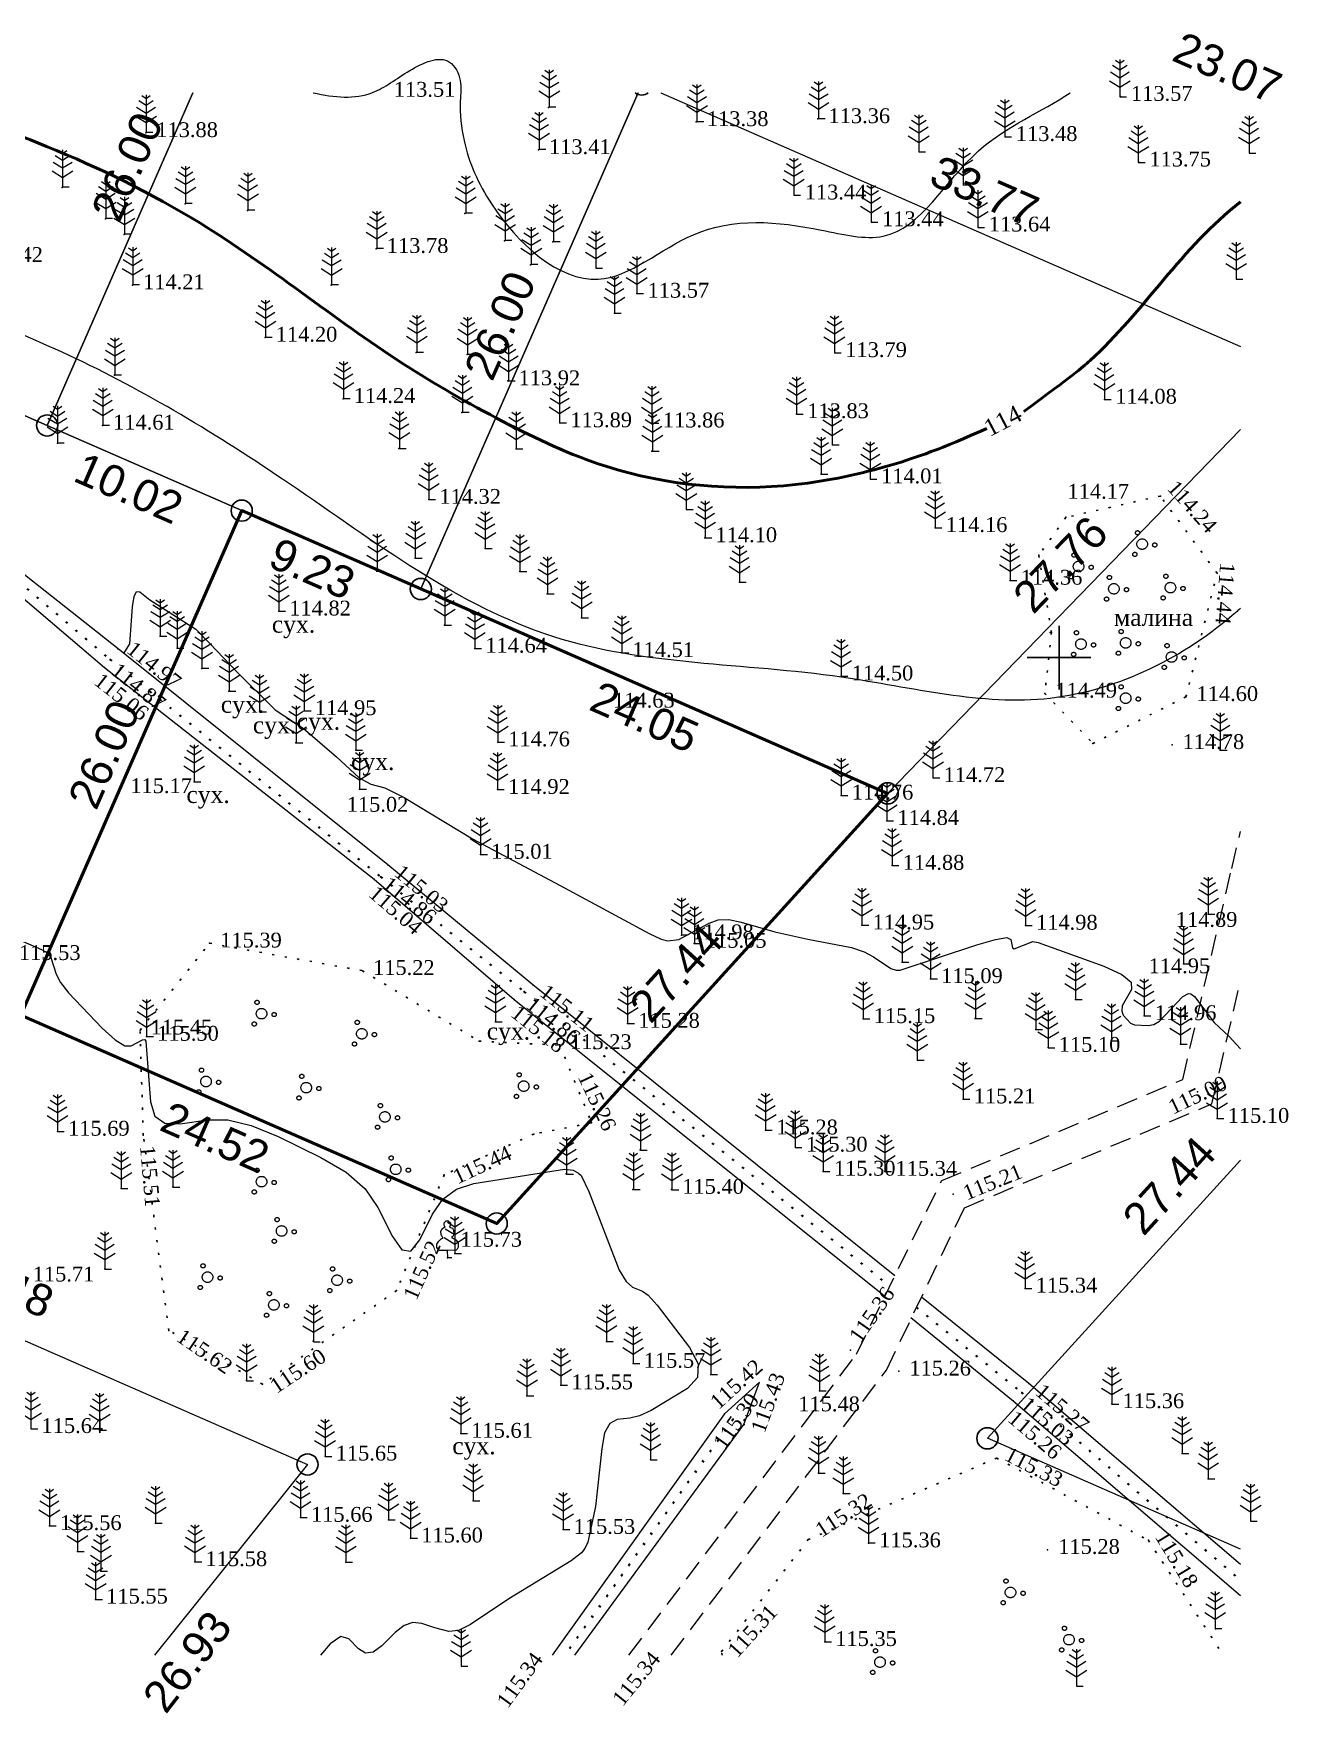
# Model space of a CAD drawing. Header units: millimetres. Extents: x 5405571.6 to 5405660.8, y 5525000.2 to 5525079.5.
# Drawn here: x 5405601.6 to 5405660.8, y 5525000.2 to 5525079.5 of the extents above; entities that cross this region are included whole.
import ezdxf
from ezdxf.enums import TextEntityAlignment as Align

# ---------------------------------------------------------------- set-up
doc = ezdxf.new("R2010")
doc.units = ezdxf.units.MM
for name, pattern in [('DASHEDX2', [1.5, 1, -0.5]), ('HIDDEN', [0.5, 0, -0.5]), ('суцільна', [50, 50, 0])]:
    doc.linetypes.add(name, pattern=pattern)
for name, color, linetype, lineweight in [('11900000', 1, 'Continuous', 30), ('Контур', 7, 'HIDDEN', 30), ('рельеф', 7, 'Continuous', 0), ('ТОЧКИ', 7, 'Continuous', 30), ('усл. знак', 7, 'суцільна', 20)]:
    doc.layers.add(name, color=color, linetype=linetype, lineweight=lineweight)
for name, color, linetype in [('горизонтали', 42, 'Continuous'), ('дороги', 7, 'Continuous'), ('Ділянки_Межі', 10, 'Continuous'), ('надписи', 7, 'Continuous'), ('отметки', 7, 'Continuous'), ('промеры', 185, 'Continuous'), ('Растительность', 7, 'Continuous')]:
    doc.layers.add(name, color=color, linetype=linetype)
doc.styles.get("Standard").update_dxf_attribs({"font": 'arial.ttf'})
doc.styles.add('times', font='times.ttf')
doc.linetypes.add('канава 0', pattern='A,0.9,0,["|",Standard,S=0.25,R=0,X=0,Y=0],0.1', length=1)

# ---------------------------------------------------------------- blocks, each defined once
blk = doc.blocks.new('A$C51FE15A3')
at = {"layer": 'Растительность', "color": 94, "lineweight": 0}
for points in [[(-0.201, 1.726), (0, 1.584), (0.201, 1.726)], [(0, 1.75), (0, 0), (0.319, 0)], [(-0.447, 1.172), (0, 0.895), (0.447, 1.172)], [(-0.343, 1.489), (0, 1.267), (0.343, 1.489)], [(-0.493, 0.753), (0, 0.444), (0.493, 0.753)]]:
    blk.add_lwpolyline(points, dxfattribs=at)
blk = doc.blocks.new('A$C2ACB5305')
at = {"layer": 'Растительность'}
blk.add_lwpolyline([(0.2, 0), (0.2, 0), (0, 0), (0, 0.35), (-0.4, 0.35), (-0.5, 0.5), (-0.5, 0.65), (-0.4, 0.8), (-0.3, 0.9), (-0.2, 0.95), (-0.25, 1), (-0.3, 1.1), (-0.3, 1.25), (-0.25, 1.35), (-0.15, 1.45), (-0.1, 1.45), (-0.15, 1.55), (-0.15, 1.65), (-0.05, 1.75), (0.05, 1.75), (0.15, 1.65), (0.15, 1.55), (0.1, 1.45), (0.25, 1.4), (0.3, 1.3), (0.3, 1.1), (0.25, 1), (0.2, 0.95), (0.4, 0.85), (0.5, 0.7), (0.5, 0.5), (0.45, 0.4), (0.4, 0.35), (0, 0.35)], dxfattribs=at)
blk = doc.blocks.new('A$C72385B22')
at = {"layer": 'усл. знак'}
for centre, radius in [((0, 0), 0.625), ((-0.02, 1.49), 0.25), ((-1.29, -0.64), 0.25), ((1.28, -0.76), 0.25)]:
    blk.add_circle(centre, radius, dxfattribs=at)

msp = doc.modelspace()

# ---------------------------------------------------------------- linework, layer by layer
at = {"layer": '11900000', "color": 7}
for points in [[(5405650, 5525048.5, 0), (5405650, 5525051.5, 0)], [(5405650, 5525048.5, 0), (5405650, 5525051.5, 0)], [(5405648.5, 5525050, 0), (5405651.5, 5525050, 0)], [(5405648.5, 5525050, 0), (5405651.5, 5525050, 0)]]:
    msp.add_polyline3d(points, dxfattribs=at)
at = {"layer": 'горизонтали', "color": 32}
for points in [[(5405605.858, 5525050.195, 113.66), (5405606.147, 5525050.652, 115), (5405606.267, 5525052.402, 115), (5405606.347, 5525052.892, 115), (5405606.457, 5525053.122, 115), (5405606.617, 5525053.112, 115), (5405607.097, 5525052.732, 115), (5405609.257, 5525051.352, 115), (5405609.927, 5525050.662, 115), (5405611.217, 5525049.312, 115), (5405613.007, 5525047.532, 115), (5405614.327, 5525046.672, 115), (5405615.907, 5525045.312, 115), (5405616.977, 5525044.332, 115), (5405617.527, 5525044.032, 115), (5405618.187, 5525043.862, 115), (5405619.097, 5525043.402, 115), (5405622.317, 5525041.452, 115), (5405626.457, 5525039.242, 115), (5405630.657, 5525036.972, 115), (5405631.227, 5525036.712, 115), (5405631.537, 5525036.632, 115), (5405632.057, 5525036.702, 115), (5405633.487, 5525037.472, 115), (5405633.907, 5525037.622, 115), (5405634.417, 5525037.642, 115), (5405634.997, 5525037.522, 115), (5405636.587, 5525037.052, 115), (5405638.147, 5525036.712, 115), (5405640.207, 5525036.312, 115), (5405640.807, 5525036.112, 115), (5405641.237, 5525035.882, 115), (5405642.067, 5525035.332, 115), (5405642.307, 5525035.242, 115), (5405642.497, 5525035.252, 115), (5405646.127, 5525036.452, 115), (5405647.007, 5525036.702, 115), (5405647.537, 5525036.792, 115), (5405647.727, 5525036.702, 115), (5405647.797, 5525036.302, 115), (5405647.877, 5525036.252, 115), (5405648.767, 5525036.602, 115), (5405649.017, 5525036.562, 115), (5405652.107, 5525035.442, 115), (5405652.967, 5525035.052, 115), (5405653.397, 5525034.682, 115), (5405653.417, 5525034.342, 115), (5405652.987, 5525033.562, 115), (5405652.957, 5525033.312, 115), (5405653.027, 5525033.122, 115), (5405653.377, 5525032.742, 115), (5405653.567, 5525032.662, 115), (5405654.207, 5525032.632, 115), (5405654.477, 5525032.682, 115), (5405654.747, 5525032.842, 115), (5405655.837, 5525034.002, 115), (5405656.107, 5525034.152, 115), (5405656.227, 5525034.132, 115), (5405656.387, 5525034.002, 115), (5405657.327, 5525032.782, 115), (5405658.037, 5525032.112, 115), (5405658.569, 5525031.537, 115)], [(5405600.747, 5525036.762, 115.5), (5405601.977, 5525036.232, 115.5), (5405602.227, 5525036.082, 115.5), (5405602.417, 5525035.852, 115.5), (5405602.677, 5525035.062, 115.5), (5405602.867, 5525034.672, 115.5), (5405603.257, 5525034.172, 115.5), (5405604.847, 5525032.512, 115.5), (5405605.457, 5525031.962, 115.5), (5405605.907, 5525031.682, 115.5), (5405606.207, 5525031.682, 115.5), (5405606.747, 5525031.962, 115.5), (5405606.857, 5525031.972, 115.5), (5405606.907, 5525031.892, 115.5), (5405607.127, 5525029.032, 115.5), (5405607.327, 5525028.362, 115.5), (5405607.797, 5525028.022, 115.5), (5405608.527, 5525027.992, 115.5), (5405609.827, 5525028.182, 115.5), (5405610.777, 5525028.182, 115.5), (5405611.877, 5525027.922, 115.5), (5405613.147, 5525027.392, 115.5), (5405615.157, 5525026.412, 115.5), (5405616.357, 5525025.712, 115.5), (5405617.257, 5525024.922, 115.5), (5405617.857, 5525024.042, 115.5), (5405618.537, 5525022.672, 115.5), (5405618.987, 5525022.042, 115.5), (5405619.407, 5525021.992, 115.5), (5405619.827, 5525022.512, 115.5), (5405620.427, 5525023.732, 115.5), (5405620.917, 5525024.432, 115.5), (5405621.567, 5525024.912, 115.5), (5405622.377, 5525025.172, 115.5), (5405626.657, 5525025.862, 115.5), (5405627.077, 5525025.812, 115.5), (5405627.317, 5525025.672, 115.5), (5405627.447, 5525025.552, 115.5), (5405627.807, 5525024.802, 115.5), (5405629.237, 5525021.092, 115.5), (5405629.577, 5525020.552, 115.5), (5405629.867, 5525020.292, 115.5), (5405630.337, 5525020.102, 115.5), (5405630.607, 5525019.902, 115.5), (5405631.027, 5525019.442, 115.5), (5405632.557, 5525017.442, 115.5), (5405632.967, 5525016.662, 115.5), (5405632.937, 5525016.022, 115.5), (5405632.467, 5525015.502, 115.5), (5405630.757, 5525014.462, 115.5), (5405630.207, 5525014.212, 115.5), (5405629.747, 5525014.102, 115.5), (5405629.147, 5525014.032, 115.5), (5405628.797, 5525013.852, 115.5), (5405628.547, 5525013.402, 115.5), (5405628.417, 5525012.672, 115.5), (5405628.117, 5525009.932, 115.5), (5405627.767, 5525008.252, 115.5), (5405627.627, 5525007.952, 115.5), (5405627.467, 5525007.752, 115.5), (5405626.977, 5525007.362, 115.5), (5405624.037, 5525005.572, 115.5), (5405622.227, 5525004.362, 115.5), (5405621.657, 5525004.082, 115.5), (5405621.197, 5525004.032, 115.5), (5405620.537, 5525004.202, 115.5), (5405619.927, 5525004.412, 115.5), (5405619.507, 5525004.462, 115.5), (5405619.097, 5525004.322, 115.5), (5405618.667, 5525003.992, 115.5), (5405618.037, 5525003.362, 115.5), (5405617.627, 5525003.062, 115.5), (5405617.267, 5525003.012, 115.5), (5405616.937, 5525003.212, 115.5), (5405616.477, 5525003.692, 115.5), (5405616.107, 5525003.802, 115.5), (5405615.597, 5525003.452, 115.5), (5405615.149, 5525002.915, 115.5)]]:
    msp.add_polyline3d(points, dxfattribs=at)
for points, knots in [([(5405614.803, 5525076.667), (5405615.801, 5525076.433), (5405617.467, 5525076.304), (5405619.173, 5525077.713), (5405621.142, 5525078.619), (5405621.851, 5525077.245), (5405621.667, 5525075.983), (5405621.913, 5525073.909), (5405623.382, 5525070.558), (5405627.966, 5525066.273), (5405632.949, 5525070.936), (5405637.681, 5525070.515), (5405642.96, 5525069.18), (5405645.502, 5525074.313), (5405649.199, 5525075.762), (5405650.522, 5525076.667)], [79.216151, 79.216151, 79.216151, 79.216151, 82.099779, 84.149114, 86.062416, 87.062094, 88.033351, 89.912561, 93.167404, 99.33852, 104.294488, 110.346143, 113.276217, 119.316155, 124.287395, 124.287395, 124.287395, 124.287395]), ([(5405658.569, 5525052.335), (5405658.514, 5525052.285), (5405656.031, 5525050.058), (5405649.548, 5525046.835), (5405638.531, 5525049.828), (5405625.45, 5525049.504), (5405614.394, 5525058.014), (5405601.736, 5525065.708), (5405589.757, 5525069.08), (5405581.325, 5525074.345), (5405577.105, 5525073.423), (5405575.758, 5525073.429)], [269.455629, 269.455629, 269.455629, 269.455629, 269.676307, 279.403048, 289.305425, 303.021124, 317.439079, 329.503827, 347.557694, 354.49476, 358.612752, 358.612752, 358.612752, 358.612752])]:
    msp.add_open_spline(points, degree=3, knots=knots, dxfattribs=at)
at = {"layer": 'горизонтали', "color": 32, "lineweight": 50}
for points, knots in [([(5405646.596, 5525060.824), (5405644.42, 5525059.847), (5405641.78, 5525058.919), (5405636.182, 5525057.703), (5405629.645, 5525058.281), (5405623.668, 5525061.118), (5405617.176, 5525064.825), (5405610.647, 5525070.228), (5405602.815, 5525074.043), (5405598.15, 5525075.667), (5405596.281, 5525076.667)], [283.669955, 283.669955, 283.669955, 283.669955, 287.256708, 291.904228, 300.8891, 306.194885, 311.670523, 323.305447, 331.392318, 337.808466, 337.808466, 337.808466, 337.808466]), ([(5405658.569, 5525071.513), (5405655.808, 5525069.381), (5405653.72, 5525065.858), (5405650.669, 5525063.336), (5405648.34, 5525061.614)], [266.367404, 266.367404, 266.367404, 266.367404, 276.685782, 278.277423, 278.277423, 278.277423, 278.277423])]:
    msp.add_open_spline(points, degree=3, knots=knots, dxfattribs=at)
at = {"layer": 'дороги', "color": 7, "linetype": 'DASHEDX2'}
for points, elevation in [([(5405640.447, 5525017.128), (5405644.466, 5525025.317), (5405655.841, 5525030.091), (5405658.149, 5525040.049), (5405658.569, 5525041.789)], 115.262), ([(5405641.853, 5525016.364), (5405645.536, 5525024.031), (5405657.215, 5525028.933), (5405658.569, 5525034.777)], 115.262), ([(5405629.701, 5525002.915), (5405640.447, 5525017.128)], 115.341), ([(5405631.7, 5525002.915), (5405641.853, 5525016.364)], 115.341)]:
    msp.add_lwpolyline(points, dxfattribs=dict(at, elevation=elevation))
at = {"layer": 'Ділянки_Межі'}
for points in [[(5405609.12, 5525076.667), (5405602.244, 5525060.961), (5405593.82, 5525064.649), (5405584.621, 5525068.677)], [(5405630.133, 5525076.667), (5405619.878, 5525053.241), (5405611.427, 5525056.941), (5405602.244, 5525060.961)], [(5405602.244, 5525060.961), (5405609.12, 5525076.667)], [(5405619.878, 5525053.241), (5405630.133, 5525076.667)], [(5405631.2, 5525076.667), (5405658.569, 5525064.685)], [(5405658.569, 5525060.764), (5405641.912, 5525043.594), (5405619.878, 5525053.241)]]:
    msp.add_lwpolyline(points, dxfattribs=at)
at = {"layer": 'Ділянки_Межі', "lineweight": 25}
for points in [[(5405631.2, 5525076.667), (5405658.569, 5525064.685)], [(5405658.569, 5525060.764), (5405641.912, 5525043.594), (5405623.462, 5525023.289), (5405601, 5525033.124), (5405583.377, 5525040.839), (5405575.825, 5525044.145)], [(5405575.825, 5525028.862), (5405584.781, 5525024.941), (5405614.533, 5525011.916), (5405607.304, 5525002.915)], [(5405658.569, 5525007.919), (5405646.62, 5525013.151), (5405658.569, 5525026.283)]]:
    msp.add_lwpolyline(points, dxfattribs=at)
at = {"layer": 'Ділянки_Межі'}
msp.add_lwpolyline([(5405583.377, 5525040.839), (5405593.82, 5525064.649), (5405602.244, 5525060.961), (5405611.427, 5525056.941), (5405601, 5525033.124)], close=True, dxfattribs=at)
at = {"layer": 'Ділянки_Межі', "lineweight": 50}
msp.add_lwpolyline([(5405601, 5525033.124), (5405611.427, 5525056.941), (5405619.878, 5525053.241), (5405641.912, 5525043.594), (5405623.462, 5525023.289)], close=True, dxfattribs=at)
at = {"layer": 'Ділянки_Межі', "lineweight": 0}
for points in [[(5405646.62, 5525013.151), (5405658.569, 5525026.283)], [(5405575.825, 5525004.486), (5405584.781, 5525024.941), (5405614.533, 5525011.916), (5405607.304, 5525002.915)], [(5405658.569, 5525007.919), (5405646.62, 5525013.151)]]:
    msp.add_lwpolyline(points, dxfattribs=at)
at = {"layer": 'Контур', "color": 7, "linetype": 'HIDDEN'}
for points, elevation in [([(5405655.99, 5525048.15), (5405657.46, 5525053.99), (5405654.78, 5525057.63), (5405650.32, 5525056.62), (5405649.04, 5525054.83), (5405649.644, 5525051.19), (5405649.33, 5525048.31), (5405651.6, 5525045.95), (5405655.99, 5525048.15)], 114.6), ([(5405627.94, 5525028.04), (5405625.206, 5525027.511), (5405620.98, 5525025.587), (5405618.736, 5525020.123), (5405612.406, 5525015.709), (5405607.98, 5525018.24), (5405606.782, 5525027.459), (5405606.627, 5525032.415), (5405609.911, 5525036.519), (5405617.124, 5525035.224)], 115.223), ([(5405617.124, 5525035.224), (5405622.63, 5525031.895), (5405626.44, 5525031.71)], 115.223), ([(5405626.44, 5525031.71), (5405627.94, 5525028.04)], 115.223), ([(5405634.108, 5525002.915), (5405634.072, 5525003.089), (5405638.166, 5525008.37), (5405647.059, 5525012.221)], 115.325), ([(5405647.059, 5525012.221), (5405654.217, 5525008.337), (5405657.751, 5525002.915)], 115.325)]:
    msp.add_lwpolyline(points, dxfattribs=dict(at, elevation=elevation))
at = {"layer": 'отметки', "color": 7}
for p in [(5405625.909, 5525075.969, 113.357), (5405652.895, 5525076.483, 113.566), (5405632.879, 5525075.292, 113.38), (5405638.62, 5525075.432, 113.362), (5405606.895, 5525074.772, 113.876), (5405647.461, 5525074.587, 113.477), (5405625.428, 5525073.97, 113.409), (5405643.406, 5525073.878, 113.465), (5405653.762, 5525073.385, 113.751), (5405602.959, 5525072.186, 114.072), (5405637.497, 5525071.829, 113.445), (5405645.499, 5525072.32, 113.561), (5405608.756, 5525071.419, 114.006), (5405611.7, 5525071.112, 113.907), (5405604.998, 5525070.718, 114.104), (5405621.96, 5525070.97, 113.527), (5405641.148, 5525070.567, 113.439), (5405646.185, 5525070.316, 113.641), (5405605.879, 5525069.974, 114.126), (5405623.821, 5525069.673, 113.556), (5405626.104, 5525069.626, 113.447), (5405617.774, 5525069.304, 113.784), (5405625.057, 5525068.545, 113.614), (5405628.153, 5525068.395, 113.41), (5405658.375, 5525067.864, 114.077), (5405606.27, 5525067.59, 114.207), (5405615.646, 5525067.587, 113.918), (5405630.082, 5525067.193, 113.572), (5405629.028, 5525066.261, 113.644), (5405612.533, 5525065.116, 114.198), (5405619.659, 5525064.402, 113.95), (5405622.062, 5525064.312, 113.836), (5405639.412, 5525064.389, 113.795), (5405605.429, 5525063.333, 114.44), (5405623.991, 5525063.06, 113.922), (5405616.213, 5525062.223, 114.236), (5405621.819, 5525061.58, 114.014), (5405652.152, 5525062.189, 114.079), (5405604.855, 5525060.965, 114.614), (5405626.439, 5525061.078, 113.893), (5405630.802, 5525061.068, 113.865), (5405637.617, 5525061.505, 113.834), (5405602.728, 5525060.13, 114.77), (5405639.305, 5525060.053, 113.9), (5405618.844, 5525059.866, 114.142), (5405624.381, 5525059.859, 114.036), (5405630.782, 5525059.749, 113.935), (5405638.774, 5525058.664, 113.977), (5405641.098, 5525058.429, 114.008), (5405654.785, 5525057.629, 114.237), (5405620.254, 5525057.462, 114.323), (5405632.416, 5525056.991, 114.114), (5405644.155, 5525056.13, 114.161), (5405650.324, 5525056.624, 114.17), (5405633.287, 5525055.651, 114.098), (5405619.605, 5525054.702, 114.427), (5405622.91, 5525055.153, 114.363), (5405649.042, 5525054.832, 114.21), (5405617.807, 5525054.087, 114.551), (5405624.549, 5525054.06, 114.306), (5405647.693, 5525053.646, 114.358), (5405657.46, 5525053.99, 114.435), (5405625.842, 5525053.014, 114.35), (5405634.92, 5525053.561, 114.244), (5405613.171, 5525052.19, 114.82), (5405621, 5525051.527, 114.571), (5405627.46, 5525051.877, 114.407), (5405605.583, 5525050.416, 114.973), (5405607.583, 5525051.01, 115.078), (5405608.382, 5525050.454, 115.067), (5405622.423, 5525050.435, 114.644), (5405649.584, 5525051.191, 114.393), (5405605.21, 5525049.914, 114.866), (5405629.366, 5525050.228, 114.508), (5405604.951, 5525049.536, 115.055), (5405609.547, 5525049.496, 115.055), (5405639.714, 5525049.125, 114.497), (5405610.826, 5525048.417, 115.048), (5405649.328, 5525048.315, 114.49), (5405655.989, 5525048.153, 114.602), (5405612.273, 5525047.449, 115.03), (5405614.378, 5525047.488, 114.95), (5405628.454, 5525047.843, 114.632), (5405613.988, 5525045.98, 115.058), (5405623.508, 5525046.014, 114.761), (5405651.598, 5525045.951, 114.625), (5405655.332, 5525045.887, 114.782), (5405616.808, 5525045.626, 114.941), (5405657.605, 5525045.641, 114.807), (5405609.184, 5525044.144, 115.174), (5405644.054, 5525044.325, 114.724), (5405616.992, 5525043.792, 115.024), (5405623.5, 5525043.77, 114.92), (5405639.716, 5525043.501, 114.76), (5405641.873, 5525042.305, 114.838), (5405618.315, 5525040.223, 115.032), (5405622.695, 5525040.708, 115.013), (5405642.124, 5525040.185, 114.882), (5405617.682, 5525039.548, 115.038), (5405617.984, 5525039.654, 114.864), (5405657.039, 5525037.89, 114.893), (5405640.701, 5525037.372, 114.948), (5405648.415, 5525037.36, 114.984), (5405609.911, 5525036.519, 115.389), (5405632.183, 5525036.908, 114.984), (5405632.787, 5525036.509, 115.055), (5405642.597, 5525035.631, 114.968), (5405655.878, 5525035.553, 114.952), (5405617.124, 5525035.224, 115.223), (5405625.159, 5525034.558, 115.107), (5405643.937, 5525034.838, 115.088), (5405624.291, 5525033.87, 115.185), (5405624.76, 5525034.236, 114.863), (5405650.77, 5525033.862, 115.065), (5405654.021, 5525033.09, 114.963), (5405606.627, 5525032.415, 115.454), (5405623.398, 5525032.805, 115.245), (5405629.639, 5525032.728, 115.278), (5405640.752, 5525032.952, 115.15), (5405646.049, 5525032.962, 115.045), (5405648.904, 5525032.452, 115.078), (5405606.936, 5525032.118, 115.498), (5405622.63, 5525031.895, 115.233), (5405626.422, 5525031.723, 115.233), (5405649.487, 5525031.594, 115.099), (5405652.467, 5525031.914, 115.058), (5405655.729, 5525031.762, 115.071), (5405643.315, 5525031.001, 115.169), (5405645.474, 5525029.161, 115.209), (5405656.528, 5525029.512, 115), (5405657.458, 5525028.241, 115.096), (5405602.73, 5525027.637, 115.692), (5405606.782, 5525027.459, 115.513), (5405625.206, 5525027.511, 115.325), (5405627.928, 5525028.055, 115.262), (5405636.152, 5525027.695, 115.278), (5405630.237, 5525026.764, 115.336), (5405637.556, 5525026.884, 115.3), (5405620.98, 5525025.587, 115.443), (5405626.745, 5525025.64, 115.524), (5405638.876, 5525025.749, 115.3), (5405641.781, 5525025.742, 115.345), (5405605.743, 5525024.946, 115.681), (5405608.177, 5525025.016, 115.636), (5405629.891, 5525024.901, 115.433), (5405631.718, 5525024.893, 115.399), (5405645.001, 5525024.674, 115.212), (5405621.479, 5525021.869, 115.617), (5405604.961, 5525021.145, 115.715), (5405621.146, 5525021.673, 115.491), (5405618.736, 5525020.123, 115.516), (5405648.397, 5525020.23, 115.345), (5405607.98, 5525018.24, 115.623), (5405614.794, 5525017.738, 115.739), (5405614.851, 5525017.129, 115.716), (5405628.644, 5525017.72, 115.557), (5405640.166, 5525017.304, 115.358), (5405629.9, 5525016.683, 115.568), (5405642.435, 5525016.315, 115.262), (5405611.65, 5525015.886, 115.701), (5405612.406, 5525015.709, 115.598), (5405626.485, 5525015.663, 115.552), (5405633.571, 5525016.166, 115.499), (5405648.573, 5525015.736, 115.272), (5405624.89, 5525015.162, 115.583), (5405638.689, 5525015.391, 115.483), (5405647.831, 5525014.915, 115.262), (5405648.242, 5525015.309, 115.03), (5405652.498, 5525014.775, 115.365), (5405634.207, 5525014.3, 115.424), (5405634.616, 5525014.056, 115.305), (5405604.722, 5525013.533, 115.665), (5405621.76, 5525013.378, 115.615), (5405635.134, 5525013.804, 115.434), (5405655.809, 5525012.433, 115.274), (5405615.361, 5525012.303, 115.647), (5405630.724, 5525012.144, 115.445), (5405647.059, 5525012.221, 115.325), (5405638.651, 5525011.512, 115.471), (5405657.037, 5525011.244, 115.201), (5405622.349, 5525010.194, 115.628), (5405639.819, 5525010.544, 115.408), (5405614.196, 5525009.411, 115.659), (5405618.353, 5525009.302, 115.607), (5405602.351, 5525009.02, 115.563), (5405607.357, 5525009.14, 115.627), (5405619.4, 5525008.435, 115.603), (5405626.591, 5525008.84, 115.534), (5405603.672, 5525007.812, 115.549), (5405638.166, 5525008.37, 115.324), (5405641.012, 5525008.206, 115.364), (5405649.462, 5525007.893, 115.284), (5405654.217, 5525008.337, 115.185), (5405604.782, 5525006.883, 115.569), (5405609.218, 5525007.318, 115.578), (5405616.337, 5525007.312, 115.544), (5405604.53, 5525005.549, 115.547), (5405657.39, 5525004.152, 115.251), (5405634.072, 5525003.089, 115.312), (5405638.94, 5525003.548, 115.354)]:
    msp.add_point(p, dxfattribs=at)
at = {"layer": 'рельеф', "color": 7, "linetype": 'канава 0'}
for points, elevation in [([(5405642.249, 5525020.82), (5405625.16, 5525034.56), (5405618.315, 5525040.223), (5405605.59, 5525050.41), (5405598.683, 5525055.867), (5405589, 5525063.5), (5405575.825, 5525073.374)], 113.66), ([(5405575.825, 5525071.924), (5405588.264, 5525062.797), (5405598.195, 5525055.284), (5405604.951, 5525049.536), (5405617.682, 5525039.548), (5405624.291, 5525033.87)], 113.39), ([(5405624.291, 5525033.87), (5405641.76, 5525019.875)], 113.39), ([(5405658.569, 5525007.202), (5405648.573, 5525015.736), (5405643.508, 5525019.809)], 113.66), ([(5405643.01, 5525018.854), (5405647.831, 5525014.915), (5405658.569, 5525005.727)], 113.39), ([(5405627.151, 5525002.915), (5405635.13, 5525013.8), (5405635.857, 5525015.799), (5405634.21, 5525014.3)], 115.42), ([(5405634.21, 5525014.3), (5405626.076, 5525002.915)], 115.42)]:
    msp.add_lwpolyline(points, dxfattribs=dict(at, elevation=elevation))
at = {"layer": 'рельеф', "color": 7, "linetype": 'HIDDEN', "lineweight": 40}
for points, elevation in [([(5405575.825, 5525072.679), (5405588.62, 5525063.09), (5405598.56, 5525055.58), (5405605.22, 5525049.91), (5405617.99, 5525039.65), (5405624.76, 5525034.23), (5405642.017, 5525020.326)], 113.4), ([(5405643.274, 5525019.323), (5405648.23, 5525015.32), (5405658.569, 5525006.445)], 113.4), ([(5405634.62, 5525014.06), (5405626.674, 5525002.915)], 115.3)]:
    msp.add_lwpolyline(points, dxfattribs=dict(at, elevation=elevation))
at = {"layer": 'ТОЧКИ'}
for centre in [(5405602.244, 5525060.961, 107.24), (5405611.427, 5525056.941, 107.24), (5405619.878, 5525053.241, 107.24), (5405641.912, 5525043.594, 107.24), (5405623.462, 5525023.289), (5405646.62, 5525013.151), (5405614.533, 5525011.916)]:
    msp.add_circle(centre, 0.5, dxfattribs=at)
for centre, start, end in [((5405630.306, 5525077.059), 231.54195, 269.94322), ((5405630.305, 5525077.059), 270.05678, 308.45805)]:
    msp.add_arc(centre, 0.5, start, end, dxfattribs=at)

# ---------------------------------------------------------------- block references
at = {"layer": 'Растительность', "color": 7}
for p in [(5405652.87, 5525076.48, 113.56), (5405625.94, 5525076, 113.35), (5405632.91, 5525075.31, 113.38), (5405638.65, 5525075.45, 113.36), (5405606.91, 5525074.81, 113.87), (5405647.44, 5525074.59, 113.48), (5405625.46, 5525074, 113.41), (5405643.38, 5525073.88, 113.46), (5405653.74, 5525073.38, 113.75), (5405658.97, 5525073.82, 113.94), (5405602.97, 5525072.22, 114.07), (5405637.48, 5525071.83, 113.44), (5405645.48, 5525072.32, 113.56), (5405608.77, 5525071.45, 114), (5405611.72, 5525071.14, 113.91), (5405622, 5525071, 113.52), (5405605.01, 5525070.75, 114.1), (5405641.13, 5525070.56, 113.44), (5405646.17, 5525070.31, 113.64), (5405605.89, 5525070, 114.12), (5405617.8, 5525069.33, 113.78), (5405623.86, 5525069.7, 113.55), (5405626.14, 5525069.65, 113.44), (5405625.09, 5525068.57, 113.61), (5405628.14, 5525068.39, 113.41), (5405658.36, 5525067.86, 114.08), (5405606.28, 5525067.62, 114.2), (5405615.67, 5525067.61, 113.92), (5405630.07, 5525067.19, 113.57), (5405629.02, 5525066.26, 113.64), (5405612.55, 5525065.13, 114.2), (5405619.69, 5525064.42, 113.95), (5405622.09, 5525064.33, 113.83), (5405639.4, 5525064.39, 113.79), (5405605.44, 5525063.35, 114.44), (5405624.02, 5525063.07, 113.92), (5405616.23, 5525062.23, 114.23), (5405652.14, 5525062.19, 114.08), (5405621.84, 5525061.59, 114.01), (5405637.61, 5525061.5, 113.83), (5405604.87, 5525060.98, 114.61), (5405626.43, 5525061.08, 113.89), (5405630.79, 5525061.07, 113.86), (5405602.73, 5525060.14, 114.77), (5405618.87, 5525059.87, 114.14), (5405624.38, 5525059.86, 114.04), (5405639.3, 5525060.05, 113.9), (5405630.81, 5525059.75, 113.93), (5405638.77, 5525058.66, 113.98), (5405641.09, 5525058.43, 114.01), (5405620.25, 5525057.46, 114.32), (5405632.41, 5525056.99, 114.11), (5405644.15, 5525056.13, 114.16), (5405622.92, 5525055.15, 114.36), (5405633.3, 5525055.65, 114.1), (5405619.62, 5525054.7, 114.43), (5405617.82, 5525054.09, 114.55), (5405624.56, 5525054.06, 114.31), (5405634.92, 5525053.56, 114.24), (5405647.69, 5525053.64, 114.36), (5405625.86, 5525053.01, 114.35), (5405613.18, 5525052.19, 114.82), (5405627.47, 5525051.88, 114.41), (5405621.01, 5525051.53, 114.57), (5405607.58, 5525051.01, 115.08), (5405608.38, 5525050.45, 115.07), (5405622.43, 5525050.43, 114.64), (5405609.55, 5525049.5, 115.06), (5405629.37, 5525050.23, 114.51), (5405639.71, 5525049.12, 114.5), (5405610.83, 5525048.42, 115.05), (5405612.27, 5525047.45, 115.03), (5405614.38, 5525047.49, 114.95), (5405613.99, 5525045.98, 115.06), (5405616.81, 5525045.63, 114.94), (5405623.51, 5525046.01, 114.76), (5405657.61, 5525045.64, 114.81), (5405609.18, 5525044.14, 115.17), (5405644.05, 5525044.33, 114.72), (5405616.99, 5525043.79, 115.02), (5405623.5, 5525043.77, 114.92), (5405639.72, 5525043.5, 114.76), (5405641.87, 5525042.3, 114.84), (5405622.7, 5525040.71, 115.01), (5405642.12, 5525040.19, 114.88), (5405657.04, 5525037.89, 114.89), (5405632.18, 5525036.91, 114.98), (5405640.7, 5525037.37, 114.95), (5405648.42, 5525037.36, 114.98), (5405632.79, 5525036.51, 115.05), (5405642.6, 5525035.63, 114.97), (5405655.88, 5525035.55, 114.95), (5405643.94, 5525034.84, 115.09), (5405650.77, 5525033.86, 115.06), (5405623.4, 5525032.81, 115.24), (5405640.75, 5525032.95, 115.15), (5405646.05, 5525032.96, 115.04), (5405654.02, 5525033.09, 114.96), (5405606.94, 5525032.12, 115.5), (5405629.64, 5525032.73, 115.28), (5405648.9, 5525032.45, 115.08), (5405649.49, 5525031.59, 115.1), (5405652.47, 5525031.91, 115.06), (5405655.73, 5525031.76, 115.07), (5405643.31, 5525031, 115.17), (5405645.47, 5525029.16, 115.21), (5405657.46, 5525028.24, 115.1), (5405602.73, 5525027.63, 115.69), (5405636.15, 5525027.69, 115.28), (5405630.25, 5525026.75, 115.34), (5405637.55, 5525026.88, 115.3), (5405638.87, 5525025.75, 115.3), (5405641.78, 5525025.74, 115.34), (5405605.74, 5525024.94, 115.68), (5405608.18, 5525025.01, 115.64), (5405626.76, 5525025.62, 115.52), (5405629.91, 5525024.89, 115.43), (5405631.73, 5525024.88, 115.4), (5405621.48, 5525021.87, 115.62), (5405604.96, 5525021.14, 115.72), (5405648.4, 5525020.23, 115.34), (5405614.81, 5525017.71, 115.74), (5405628.64, 5525017.72, 115.56), (5405629.9, 5525016.68, 115.57), (5405633.57, 5525016.17, 115.5), (5405611.66, 5525015.86, 115.7), (5405626.49, 5525015.66, 115.55), (5405638.69, 5525015.39, 115.48), (5405624.89, 5525015.16, 115.58), (5405652.5, 5525014.77, 115.36), (5405601.48, 5525013.6, 115.64), (5405604.72, 5525013.53, 115.66), (5405621.76, 5525013.38, 115.61), (5405615.36, 5525012.3, 115.65), (5405655.81, 5525012.43, 115.27), (5405630.72, 5525012.14, 115.44), (5405638.65, 5525011.51, 115.47), (5405657.04, 5525011.24, 115.2), (5405622.35, 5525010.2, 115.63), (5405639.82, 5525010.54, 115.41), (5405602.35, 5525009.02, 115.56), (5405607.36, 5525009.14, 115.63), (5405614.2, 5525009.41, 115.66), (5405618.35, 5525009.3, 115.61), (5405659.04, 5525009.24, 115.14), (5405619.4, 5525008.44, 115.6), (5405626.59, 5525008.84, 115.53), (5405603.67, 5525007.81, 115.55), (5405641.01, 5525008.21, 115.36), (5405604.78, 5525006.88, 115.57), (5405609.22, 5525007.32, 115.58), (5405616.34, 5525007.31, 115.54), (5405604.53, 5525005.55, 115.55), (5405638.94, 5525003.55, 115.35), (5405657.37, 5525004.17, 115.25), (5405621.78, 5525002.39, 115.46), (5405650.819, 5525001.454, 115.47)]:
    msp.add_blockref('A$C51FE15A3', p, dxfattribs=at)
at = {"layer": 'Растительность', "color": 7, "rotation": 0.9275955556431992}
msp.add_blockref('A$C2ACB5305', (5405621.15, 5525021.67, 115.49), dxfattribs=at)
at = {"layer": 'усл. знак', "color": 7, "linetype": 'суцільна', "lineweight": 13, "xscale": 0.3999999998750298, "yscale": 0.3999999998750298, "zscale": 0.3999999998750298, "rotation": 265.3647753868261}
for p in [(5405653.923, 5525055.36), (5405650.923, 5525054.305), (5405652.59, 5525053.25), (5405655.257, 5525053.306), (5405651.035, 5525050.641), (5405653.146, 5525050.696), (5405655.312, 5525050.03), (5405653.146, 5525048.087), (5405612.363, 5525033.194), (5405617.094, 5525032.248), (5405609.742, 5525029.993), (5405614.473, 5525029.702), (5405624.736, 5525029.775), (5405618.185, 5525028.321), (5405612.363, 5525025.266), (5405618.695, 5525025.848), (5405613.309, 5525022.939), (5405609.815, 5525020.757), (5405615.929, 5525020.611), (5405612.945, 5525019.447), (5405647.71, 5525005.876), (5405650.471, 5525003.648), (5405641.552, 5525002.587)]:
    msp.add_blockref('A$C72385B22', p, dxfattribs=at)

# ---------------------------------------------------------------- texts
at = {"layer": 'горизонтали', "color": 32, "lineweight": 50, "style": 'times'}
msp.add_text('114', height=0.8, rotation=27.59579, dxfattribs=at).set_placement((5405646.353, 5525061.118, 181.067), align=Align.TOP_LEFT)
at = {"layer": 'надписи', "color": 7, "style": 'times'}
for s, p in [('малина', (5405652.595, 5525052.302, 170.061)), ('сух.', (5405612.848, 5525051.98, 111.861)), ('сух.', (5405610.44, 5525048.196, 111.861)), ('сух.', (5405611.953, 5525047.223, 111.861)), ('сух.', (5405614.025, 5525047.399, 111.861)), ('сух.', (5405616.588, 5525045.498, 111.861)), ('сух.', (5405608.817, 5525043.939, 111.861)), ('сух.', (5405622.992, 5525032.771, 111.861)), ('сух.', (5405621.364, 5525013.199, 111.861))]:
    msp.add_text(s, height=0.8, dxfattribs=at).set_placement(p, align=Align.TOP_LEFT)
at = {"layer": 'отметки', "color": 7, "style": 'times'}
for s, p in [('113.51', (5405618.602, 5525077.178, 113.512)), ('113.57', (5405653.395, 5525076.983, 113.566)), ('113.38', (5405633.379, 5525075.792, 113.38)), ('113.36', (5405639.12, 5525075.932, 113.362)), ('113.88', (5405607.395, 5525075.272, 113.876)), ('113.48', (5405647.961, 5525075.087, 113.477)), ('113.41', (5405625.928, 5525074.47, 113.409)), ('113.75', (5405654.262, 5525073.885, 113.751)), ('113.44', (5405637.997, 5525072.329, 113.445)), ('113.44', (5405641.648, 5525071.067, 113.439)), ('113.64', (5405646.685, 5525070.816, 113.641)), ('113.78', (5405618.274, 5525069.804, 113.784)), ('114.42', (5405599.136, 5525069.379, 114.417)), ('114.21', (5405606.77, 5525068.09, 114.207)), ('113.57', (5405630.582, 5525067.693, 113.572)), ('114.20', (5405613.033, 5525065.616, 114.198)), ('113.79', (5405639.912, 5525064.889, 113.795)), ('113.92', (5405624.491, 5525063.56, 113.922)), ('114.24', (5405616.713, 5525062.723, 114.236)), ('114.08', (5405652.652, 5525062.689, 114.079)), ('113.89', (5405626.939, 5525061.578, 113.893)), ('113.86', (5405631.302, 5525061.568, 113.865)), ('113.83', (5405638.117, 5525062.005, 113.834)), ('114.61', (5405605.355, 5525061.465, 114.614)), ('114.01', (5405641.598, 5525058.929, 114.008)), ('114.32', (5405620.754, 5525057.962, 114.323)), ('114.17', (5405650.399, 5525058.202, 114.17)), ('114.10', (5405633.787, 5525056.151, 114.098)), ('114.16', (5405644.655, 5525056.63, 114.161)), ('114.36', (5405648.193, 5525054.146, 114.358)), ('114.82', (5405613.671, 5525052.69, 114.82)), ('114.64', (5405622.923, 5525050.935, 114.644)), ('114.51', (5405629.866, 5525050.728, 114.508)), ('114.50', (5405640.214, 5525049.625, 114.497)), ('114.63', (5405628.954, 5525048.343, 114.632)), ('114.49', (5405649.828, 5525048.815, 114.49)), ('114.60', (5405656.489, 5525048.653, 114.602)), ('114.95', (5405614.878, 5525047.988, 114.95)), ('114.76', (5405624.008, 5525046.514, 114.761)), ('114.78', (5405655.832, 5525046.387, 114.782)), ('115.17', (5405606.169, 5525044.306, 115.174)), ('114.92', (5405624, 5525044.27, 114.92)), ('114.72', (5405644.554, 5525044.825, 114.724)), ('115.02', (5405616.383, 5525043.428, 115.024)), ('114.76', (5405640.216, 5525044.001, 114.76)), ('114.84', (5405642.373, 5525042.805, 114.838)), ('115.01', (5405623.195, 5525041.208, 115.013)), ('114.88', (5405642.624, 5525040.685, 114.882)), ('114.95', (5405641.201, 5525037.872, 114.948)), ('114.98', (5405648.915, 5525037.86, 114.984)), ('114.89', (5405655.511, 5525037.993, 114.893)), ('115.39', (5405610.411, 5525037.019, 115.389)), ('114.98', (5405632.683, 5525037.408, 114.984)), ('115.05', (5405633.287, 5525037.009, 115.055)), ('115.53', (5405600.913, 5525036.429, 115.529)), ('115.22', (5405617.624, 5525035.724, 115.223)), ('115.09', (5405644.437, 5525035.338, 115.088)), ('114.95', (5405654.225, 5525035.805, 114.952)), ('115.28', (5405630.139, 5525033.228, 115.278)), ('115.15', (5405641.252, 5525033.452, 115.15)), ('114.96', (5405654.521, 5525033.59, 114.963)), ('115.45', (5405607.127, 5525032.915, 115.454)), ('115.50', (5405607.436, 5525032.618, 115.498)), ('115.23', (5405626.922, 5525032.223, 115.233)), ('115.10', (5405649.987, 5525032.094, 115.099)), ('115.21', (5405645.974, 5525029.661, 115.209)), ('115.10', (5405657.958, 5525028.741, 115.096)), ('115.69', (5405603.23, 5525028.137, 115.692)), ('115.28', (5405636.652, 5525028.195, 115.278)), ('115.30', (5405638.056, 5525027.384, 115.3)), ('115.30', (5405639.376, 5525026.249, 115.3)), ('115.34', (5405642.281, 5525026.242, 115.345)), ('115.40', (5405632.218, 5525025.393, 115.399)), ('115.73', (5405621.747, 5525022.896, 115.73)), ('115.71', (5405601.563, 5525021.254, 115.712)), ('115.34', (5405648.897, 5525020.73, 115.345)), ('115.57', (5405630.4, 5525017.183, 115.568)), ('115.26', (5405642.935, 5525016.815, 115.262)), ('115.55', (5405626.985, 5525016.163, 115.552)), ('115.48', (5405637.693, 5525015.126, 115.483)), ('115.36', (5405652.998, 5525015.275, 115.365)), ('115.64', (5405601.978, 5525014.102, 115.637)), ('115.61', (5405622.26, 5525013.878, 115.615)), ('115.65', (5405615.861, 5525012.803, 115.647)), ('115.56', (5405602.851, 5525009.52, 115.563)), ('115.66', (5405614.696, 5525009.911, 115.659)), ('115.53', (5405627.091, 5525009.34, 115.534)), ('115.60', (5405619.9, 5525008.935, 115.603)), ('115.36', (5405641.512, 5525008.706, 115.364)), ('115.28', (5405649.962, 5525008.393, 115.284)), ('115.58', (5405609.718, 5525007.818, 115.578)), ('115.55', (5405605.03, 5525006.049, 115.547)), ('115.35', (5405639.44, 5525004.048, 115.354))]:
    msp.add_text(s, height=0.7, dxfattribs=at).set_placement(p, align=Align.TOP_LEFT)
for s, rotation, p in [('114.24', 311.92052, (5405655.578, 5525058.445, 114.237)), ('114.44', 265.48208, (5405658.309, 5525054.454, 114.435)), ('114.97', 321.31074, (5405606.373, 5525050.832, 114.973)), ('114.87', 321.36075, (5405605.642, 5525049.816, 114.866)), ('115.06', 321.88434, (5405604.83, 5525049.334, 113.39)), ('115.03', 320.39839, (5405619.019, 5525040.29, 115.032)), ('114.86', 321.31956, (5405618.429, 5525039.726, 114.864)), ('115.04', 319.33309, (5405617.822, 5525039.299, 115.038)), ('114.86', 320.71247, (5405625.228, 5525034.062, 114.863)), ('115.11', 321.54678, (5405625.861, 5525034.639, 115.107)), ('115.18', 321.30114, (5405624.509, 5525033.654, 115.185)), ('115.26', 295.03726, (5405627.908, 5525030.518, 115.262)), ('115.00', 25.30153, (5405655.074, 5525029.056, 115)), ('115.51', 275.01055, (5405607.324, 5525027.005, 115.513)), ('115.44', 25.07292, (5405621.307, 5525025.765, 115.443)), ('115.21', 22.15171, (5405645.382, 5525025.024, 115.212)), ('115.52', 66.01344, (5405619.022, 5525019.901, 115.516)), ('115.36', 55.0326, (5405640.043, 5525018, 115.358)), ('115.62', 325.53921, (5405608.675, 5525018.369, 115.623)), ('115.60', 33.66554, (5405612.673, 5525015.819, 115.598)), ('115.42', 42.30056, (5405633.456, 5525014.989, 115.424)), ('115.43', 70.0102, (5405635.434, 5525013.59, 115.434)), ('115.27', 319.5131, (5405649.278, 5525015.792, 115.272)), ('115.30', 54.59133, (5405633.632, 5525012.989, 115.305)), ('115.03', 319.40172, (5405648.576, 5525015.178, 115.03)), ('115.26', 319.44841, (5405647.988, 5525014.524, 115.262)), ('115.33', 332.54515, (5405647.689, 5525012.782, 115.325)), ('115.32', 32.91438, (5405638.412, 5525009.031, 115.324)), ('115.18', 301.12086, (5405655.105, 5525008.871, 115.185)), ('115.31', 47.90922, (5405634.293, 5525003.214, 115.312)), ('115.34', 54.00989, (5405623.409, 5525000.772, 115.344)), ('115.34', 50.89332, (5405628.858, 5525000.903, 115.341))]:
    msp.add_text(s, height=0.7, rotation=rotation, dxfattribs=at).set_placement(p, align=Align.TOP_LEFT)
at = {"layer": 'промеры', "char_height": 1.5, "attachment_point": 1}
for s, insert, rotation in [('23.07', (5405655.854, 5525079.592), 336.35584), ('26.00', (5405604.28, 5525071.089, 107.24), 66.37949), ('33.77', (5405644.388, 5525073.758), 336.35584), ('26.00', (5405621.875, 5525063.585, 107.24), 66.37949), ('10.02', (5405604.001, 5525059.741), 336.35584), ('27.76', (5405647.703, 5525053.04), 46.10948), ('9.23', (5405613.193, 5525055.708), 336.35584), ('24.05', (5405628.347, 5525048.942), 336.35584), ('26.00', (5405603.184, 5525043.338, 107.24), 66.37949), ('27.44', (5405629.613, 5525033.68), 47.66028), ('24.52', (5405608.076, 5525029.097), 336.35584), ('27.44', (5405652.878, 5525023.656), 47.66028), ('32.48', (5405597.903, 5525022.256), 336.35584), ('26.93', (5405606.654, 5525000.999), 52.3508)]:
    msp.add_mtext(s, dxfattribs=dict(at, insert=insert, rotation=rotation))

doc.saveas('drawing.dxf')
